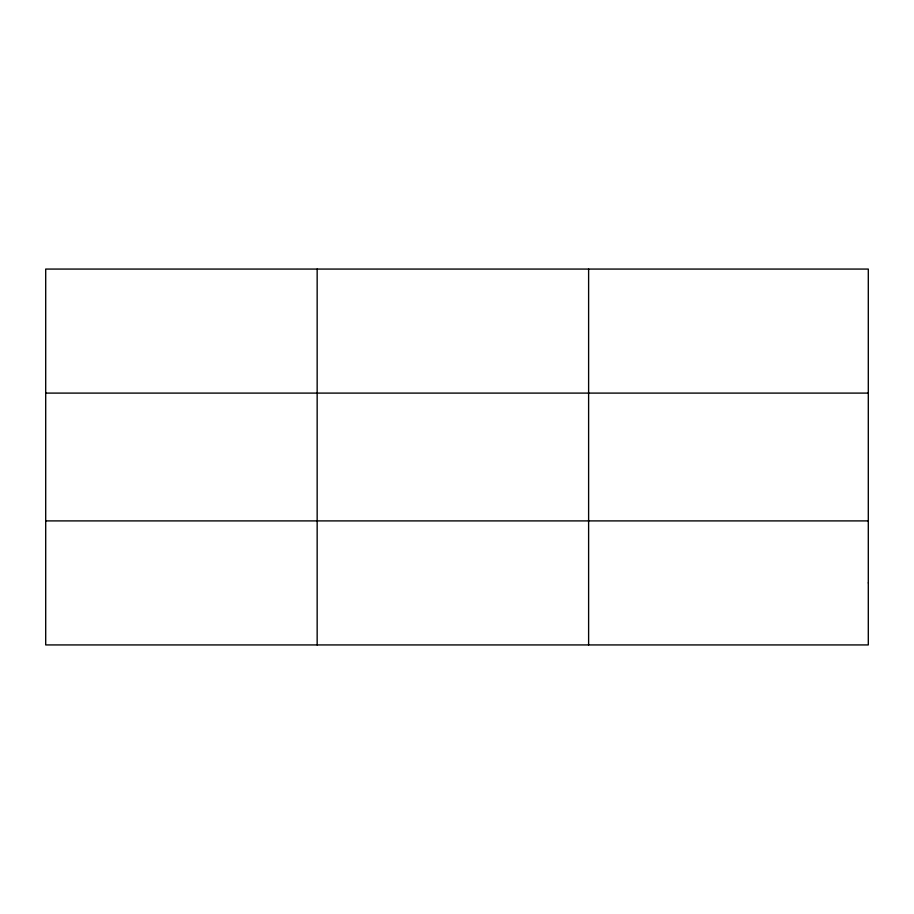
<?xml version="1.0" encoding="UTF-8"?>
<svg xmlns="http://www.w3.org/2000/svg" width="914" height="914" viewBox="0 0 914 914"><rect width="100%" height="100%" fill="white"/><g stroke="black" fill="none" stroke-linecap="round" stroke-linejoin="round"><path stroke-width="1.37" d="M317.158 644.93L317.158 269.07M588.616 644.93L588.616 269.07M45.7 393.1L868.3 393.1M45.7 520.9L868.3 520.9M868.3 582.915L868.3 644.93L45.7 644.93L45.7 269.07L868.3 269.07L868.3 582.915"/></g></svg>
